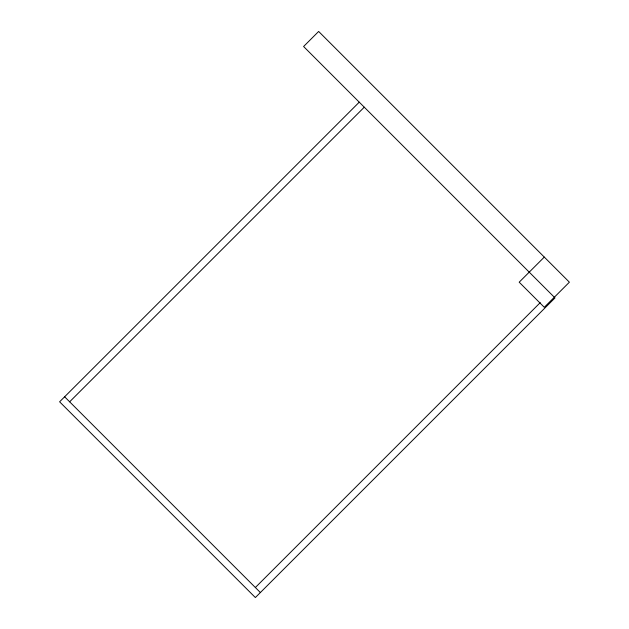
<?xml version="1.0" encoding="UTF-8"?>
<svg xmlns="http://www.w3.org/2000/svg" width="629" height="629" viewBox="0 0 629 629"><rect width="100%" height="100%" fill="white"/><g stroke="black" fill="none" stroke-linecap="round" stroke-linejoin="round"><path stroke-width="0.94" d="M359.253 102.165L59.613 401.805L255.358 597.55L554.998 297.91L303.595 46.507L318.651 31.45L569.387 282.185L544.289 307.282L519.192 282.185L544.289 257.096M69.654 401.805L364.27 107.189M255.358 587.51L540.248 302.62M64.63 396.789L260.375 592.534"/></g></svg>
